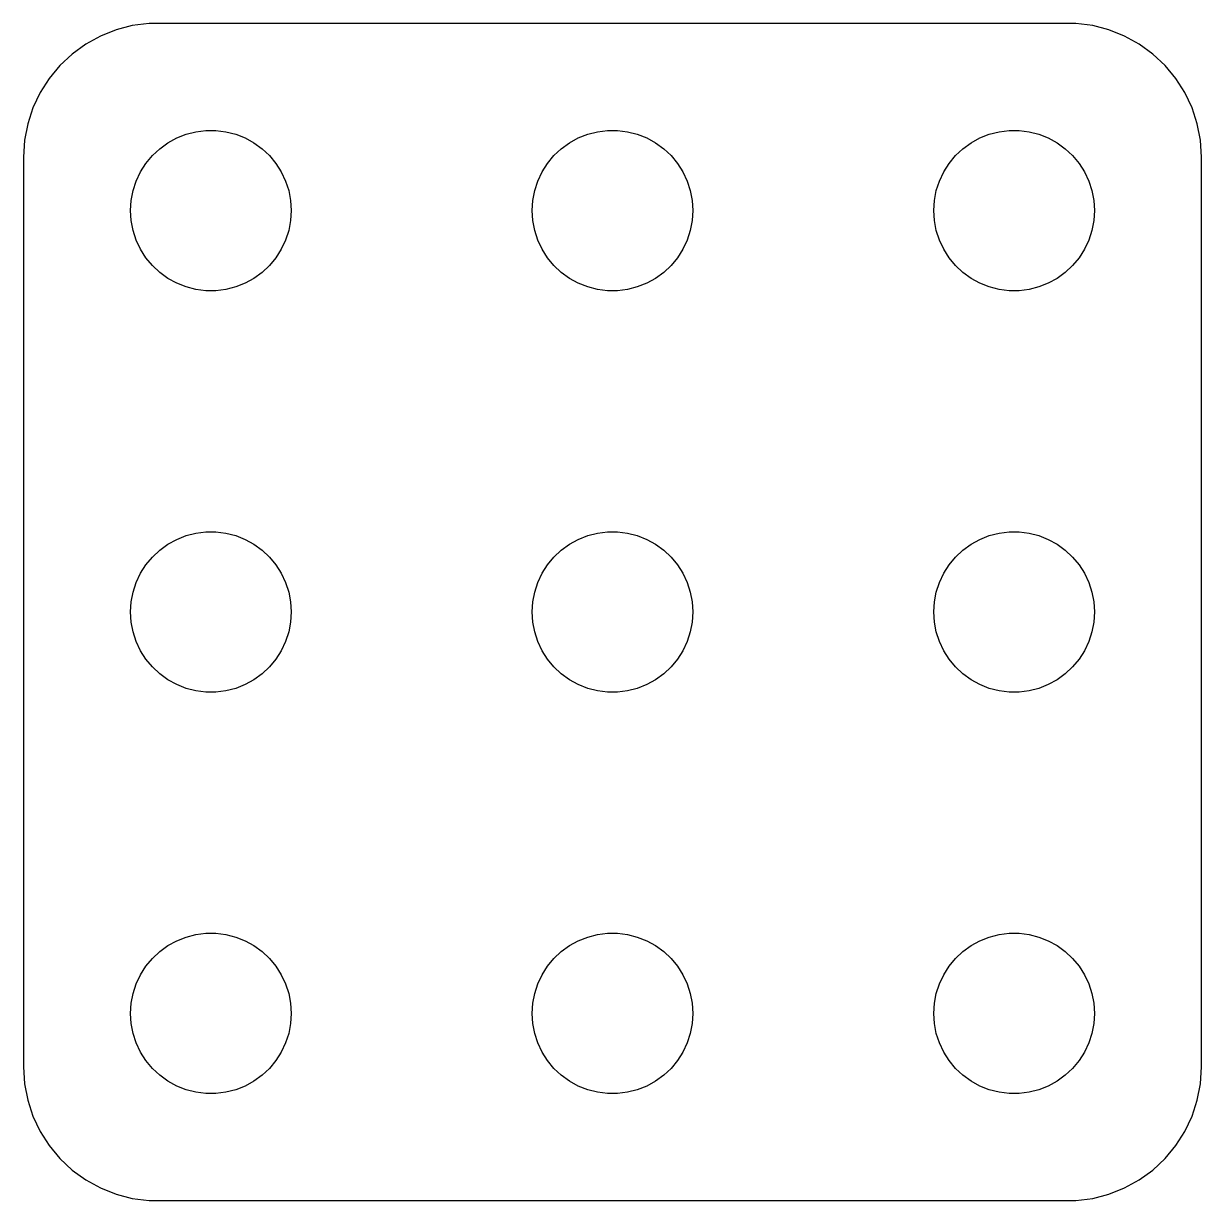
# Model space of a CAD drawing. Header units: metres. Extents: x -11 to 11, y 97 to 227.
# Drawn here: x -11 to 11, y 97 to 119 of the extents above; entities that cross this region are included whole.
import ezdxf

# ---------------------------------------------------------------- set-up
doc = ezdxf.new("R2010")
doc.units = ezdxf.units.M

msp = doc.modelspace()

# ---------------------------------------------------------------- linework, layer by layer
for p, q in [((-9.27254, 118.878), (-9.56444, 118.762)), ((-8.96844, 118.956), (-9.27254, 118.878)), ((-8.65697, 118.995), (-8.96844, 118.956)), ((8.65697, 118.995), (-8.65697, 118.995)), ((8.96844, 118.956), (8.65697, 118.995)), ((9.27254, 118.878), (8.96844, 118.956)), ((9.56444, 118.762), (9.27254, 118.878)), ((-9.83955, 118.611), (-10.0936, 118.426)), ((-9.56444, 118.762), (-9.83955, 118.611)), ((9.83955, 118.611), (9.56444, 118.762)), ((10.0936, 118.426), (9.83955, 118.611)), ((-10.0936, 118.426), (-10.3224, 118.211)), ((10.3224, 118.211), (10.0936, 118.426)), ((-10.3224, 118.211), (-10.5225, 117.969)), ((10.5225, 117.969), (10.3224, 118.211)), ((-10.5225, 117.969), (-10.6908, 117.704)), ((10.6908, 117.704), (10.5225, 117.969)), ((-10.6908, 117.704), (-10.8244, 117.42)), ((10.8244, 117.42), (10.6908, 117.704)), ((-10.8244, 117.42), (-10.9214, 117.122)), ((10.9214, 117.122), (10.8244, 117.42)), ((-10.9214, 117.122), (-10.9803, 116.813)), ((10.9803, 116.813), (10.9214, 117.122)), ((-8.30373, 116.766), (-8.13866, 116.857)), ((-8.13866, 116.857), (-7.96352, 116.927)), ((-7.96352, 116.927), (-7.78107, 116.973)), ((-7.78107, 116.973), (-7.59418, 116.997)), ((-7.59418, 116.997), (-7.40581, 116.997)), ((-7.40581, 116.997), (-7.21892, 116.973)), ((-7.21892, 116.973), (-7.03647, 116.927)), ((-7.03647, 116.927), (-6.86133, 116.857)), ((-6.86133, 116.857), (-6.69626, 116.766)), ((-0.803726, 116.766), (-0.638657, 116.857)), ((-0.638657, 116.857), (-0.463516, 116.927)), ((-0.463516, 116.927), (-0.281067, 116.973)), ((-0.281067, 116.973), (-0.094177, 116.997)), ((-0.094177, 116.997), (0.094177, 116.997)), ((0.094177, 116.997), (0.281067, 116.973)), ((0.281067, 116.973), (0.463516, 116.927)), ((0.463516, 116.927), (0.638657, 116.857)), ((0.638657, 116.857), (0.803726, 116.766)), ((6.69626, 116.766), (6.86133, 116.857)), ((6.86133, 116.857), (7.03647, 116.927)), ((7.03647, 116.927), (7.21892, 116.973)), ((7.21892, 116.973), (7.40581, 116.997)), ((7.40581, 116.997), (7.59418, 116.997)), ((7.59418, 116.997), (7.78107, 116.973)), ((7.78107, 116.973), (7.96352, 116.927)), ((7.96352, 116.927), (8.13866, 116.857)), ((8.13866, 116.857), (8.30373, 116.766)), ((-10.9803, 116.813), (-11, 116.5)), ((-8.59344, 116.527), (-8.45613, 116.656)), ((-8.45613, 116.656), (-8.30373, 116.766)), ((-6.69626, 116.766), (-6.54385, 116.656)), ((-6.54385, 116.656), (-6.40654, 116.527)), ((-1.09344, 116.527), (-0.956131, 116.656)), ((-0.956131, 116.656), (-0.803726, 116.766)), ((0.803726, 116.766), (0.956131, 116.656)), ((0.956131, 116.656), (1.09344, 116.527)), ((6.40654, 116.527), (6.54385, 116.656)), ((6.54385, 116.656), (6.69626, 116.766)), ((8.30373, 116.766), (8.45613, 116.656)), ((8.45613, 116.656), (8.59344, 116.527)), ((11, 116.5), (10.9803, 116.813)), ((-11, 116.5), (-11, 99.5)), ((-8.81445, 116.223), (-8.71352, 116.382)), ((-8.71352, 116.382), (-8.59344, 116.527)), ((-6.40654, 116.527), (-6.28647, 116.382)), ((-6.28647, 116.382), (-6.18553, 116.223)), ((-1.31445, 116.223), (-1.21352, 116.382)), ((-1.21352, 116.382), (-1.09344, 116.527)), ((1.09344, 116.527), (1.21352, 116.382)), ((1.21352, 116.382), (1.31445, 116.223)), ((6.18553, 116.223), (6.28647, 116.382)), ((6.28647, 116.382), (6.40654, 116.527)), ((8.59344, 116.527), (8.71352, 116.382)), ((8.71352, 116.382), (8.81445, 116.223)), ((11, 99.5), (11, 116.5)), ((-8.89465, 116.052), (-8.81445, 116.223)), ((-6.18553, 116.223), (-6.10533, 116.052)), ((-1.39465, 116.052), (-1.31445, 116.223)), ((1.31445, 116.223), (1.39465, 116.052)), ((6.10533, 116.052), (6.18553, 116.223)), ((8.81445, 116.223), (8.89465, 116.052)), ((-8.95287, 115.873), (-8.89465, 116.052)), ((-6.10533, 116.052), (-6.04712, 115.873)), ((-1.45287, 115.873), (-1.39465, 116.052)), ((1.39465, 116.052), (1.45287, 115.873)), ((6.04712, 115.873), (6.10533, 116.052)), ((8.89465, 116.052), (8.95287, 115.873)), ((-8.98816, 115.688), (-8.95287, 115.873)), ((-6.04712, 115.873), (-6.01183, 115.688)), ((-1.48816, 115.688), (-1.45287, 115.873)), ((1.45287, 115.873), (1.48816, 115.688)), ((6.01183, 115.688), (6.04712, 115.873)), ((8.95287, 115.873), (8.98816, 115.688)), ((-9, 115.5), (-8.98816, 115.688)), ((-8.98816, 115.312), (-9, 115.5)), ((-6.01183, 115.688), (-6, 115.5)), ((-6, 115.5), (-6.01183, 115.312)), ((-1.5, 115.5), (-1.48816, 115.688)), ((-1.48816, 115.312), (-1.5, 115.5)), ((1.48816, 115.688), (1.5, 115.5)), ((1.5, 115.5), (1.48816, 115.312)), ((6, 115.5), (6.01183, 115.688)), ((6.01183, 115.312), (6, 115.5)), ((8.98816, 115.688), (9, 115.5)), ((9, 115.5), (8.98816, 115.312)), ((-8.95287, 115.127), (-8.98816, 115.312)), ((-6.01183, 115.312), (-6.04712, 115.127)), ((-1.45287, 115.127), (-1.48816, 115.312)), ((1.48816, 115.312), (1.45287, 115.127)), ((6.04712, 115.127), (6.01183, 115.312)), ((8.98816, 115.312), (8.95287, 115.127)), ((-8.89465, 114.948), (-8.95287, 115.127)), ((-6.04712, 115.127), (-6.10533, 114.948)), ((-1.39465, 114.948), (-1.45287, 115.127)), ((1.45287, 115.127), (1.39465, 114.948)), ((6.10533, 114.948), (6.04712, 115.127)), ((8.95287, 115.127), (8.89465, 114.948)), ((-8.81445, 114.777), (-8.89465, 114.948)), ((-6.10533, 114.948), (-6.18553, 114.777)), ((-1.31445, 114.777), (-1.39465, 114.948)), ((1.39465, 114.948), (1.31445, 114.777)), ((6.18553, 114.777), (6.10533, 114.948)), ((8.89465, 114.948), (8.81445, 114.777)), ((-8.71352, 114.618), (-8.81445, 114.777)), ((-6.18553, 114.777), (-6.28647, 114.618)), ((-1.21352, 114.618), (-1.31445, 114.777)), ((1.31445, 114.777), (1.21352, 114.618)), ((6.28647, 114.618), (6.18553, 114.777)), ((8.81445, 114.777), (8.71352, 114.618)), ((-8.59344, 114.473), (-8.71352, 114.618)), ((-8.45613, 114.344), (-8.59344, 114.473)), ((-6.40654, 114.473), (-6.54385, 114.344)), ((-6.28647, 114.618), (-6.40654, 114.473)), ((-1.09344, 114.473), (-1.21352, 114.618)), ((-0.956131, 114.344), (-1.09344, 114.473)), ((1.09344, 114.473), (0.956131, 114.344)), ((1.21352, 114.618), (1.09344, 114.473)), ((6.40654, 114.473), (6.28647, 114.618)), ((6.54385, 114.344), (6.40654, 114.473)), ((8.59344, 114.473), (8.45613, 114.344)), ((8.71352, 114.618), (8.59344, 114.473)), ((-8.30373, 114.234), (-8.45613, 114.344)), ((-8.13866, 114.143), (-8.30373, 114.234)), ((-6.69626, 114.234), (-6.86133, 114.143)), ((-6.54385, 114.344), (-6.69626, 114.234)), ((-0.803726, 114.234), (-0.956131, 114.344)), ((-0.638657, 114.143), (-0.803726, 114.234)), ((0.803726, 114.234), (0.638657, 114.143)), ((0.956131, 114.344), (0.803726, 114.234)), ((6.69626, 114.234), (6.54385, 114.344)), ((6.86133, 114.143), (6.69626, 114.234)), ((8.30373, 114.234), (8.13866, 114.143)), ((8.45613, 114.344), (8.30373, 114.234)), ((-7.96352, 114.073), (-8.13866, 114.143)), ((-7.78107, 114.027), (-7.96352, 114.073)), ((-7.59418, 114.003), (-7.78107, 114.027)), ((-7.40581, 114.003), (-7.59418, 114.003)), ((-7.21892, 114.027), (-7.40581, 114.003)), ((-7.03647, 114.073), (-7.21892, 114.027)), ((-6.86133, 114.143), (-7.03647, 114.073)), ((-0.463516, 114.073), (-0.638657, 114.143)), ((-0.281067, 114.027), (-0.463516, 114.073)), ((-0.094177, 114.003), (-0.281067, 114.027)), ((0.094177, 114.003), (-0.094177, 114.003)), ((0.281067, 114.027), (0.094177, 114.003)), ((0.463516, 114.073), (0.281067, 114.027)), ((0.638657, 114.143), (0.463516, 114.073)), ((7.03647, 114.073), (6.86133, 114.143)), ((7.21892, 114.027), (7.03647, 114.073)), ((7.40581, 114.003), (7.21892, 114.027)), ((7.59418, 114.003), (7.40581, 114.003)), ((7.78107, 114.027), (7.59418, 114.003)), ((7.96352, 114.073), (7.78107, 114.027)), ((8.13866, 114.143), (7.96352, 114.073)), ((-8.30373, 109.266), (-8.13866, 109.357)), ((-8.13866, 109.357), (-7.96352, 109.427)), ((-7.96352, 109.427), (-7.78107, 109.473)), ((-7.78107, 109.473), (-7.59418, 109.497)), ((-7.59418, 109.497), (-7.40581, 109.497)), ((-7.40581, 109.497), (-7.21892, 109.473)), ((-7.21892, 109.473), (-7.03647, 109.427)), ((-7.03647, 109.427), (-6.86133, 109.357)), ((-6.86133, 109.357), (-6.69626, 109.266)), ((-0.803726, 109.266), (-0.638657, 109.357)), ((-0.638657, 109.357), (-0.463516, 109.427)), ((-0.463516, 109.427), (-0.281067, 109.473)), ((-0.281067, 109.473), (-0.094177, 109.497)), ((-0.094177, 109.497), (0.094177, 109.497)), ((0.094177, 109.497), (0.281067, 109.473)), ((0.281067, 109.473), (0.463516, 109.427)), ((0.463516, 109.427), (0.638657, 109.357)), ((0.638657, 109.357), (0.803726, 109.266)), ((6.69626, 109.266), (6.86133, 109.357)), ((6.86133, 109.357), (7.03647, 109.427)), ((7.03647, 109.427), (7.21892, 109.473)), ((7.21892, 109.473), (7.40581, 109.497)), ((7.40581, 109.497), (7.59418, 109.497)), ((7.59418, 109.497), (7.78107, 109.473)), ((7.78107, 109.473), (7.96352, 109.427)), ((7.96352, 109.427), (8.13866, 109.357)), ((8.13866, 109.357), (8.30373, 109.266)), ((-8.59344, 109.027), (-8.45613, 109.156)), ((-8.45613, 109.156), (-8.30373, 109.266)), ((-6.69626, 109.266), (-6.54385, 109.156)), ((-6.54385, 109.156), (-6.40654, 109.027)), ((-1.09344, 109.027), (-0.956131, 109.156)), ((-0.956131, 109.156), (-0.803726, 109.266)), ((0.803726, 109.266), (0.956131, 109.156)), ((0.956131, 109.156), (1.09344, 109.027)), ((6.40654, 109.027), (6.54385, 109.156)), ((6.54385, 109.156), (6.69626, 109.266)), ((8.30373, 109.266), (8.45613, 109.156)), ((8.45613, 109.156), (8.59344, 109.027)), ((-8.71352, 108.882), (-8.59344, 109.027)), ((-6.40654, 109.027), (-6.28647, 108.882)), ((-1.21352, 108.882), (-1.09344, 109.027)), ((1.09344, 109.027), (1.21352, 108.882)), ((6.28647, 108.882), (6.40654, 109.027)), ((8.59344, 109.027), (8.71352, 108.882)), ((-8.89465, 108.552), (-8.81445, 108.723)), ((-8.81445, 108.723), (-8.71352, 108.882)), ((-6.28647, 108.882), (-6.18553, 108.723)), ((-6.18553, 108.723), (-6.10533, 108.552)), ((-1.39465, 108.552), (-1.31445, 108.723)), ((-1.31445, 108.723), (-1.21352, 108.882)), ((1.21352, 108.882), (1.31445, 108.723)), ((1.31445, 108.723), (1.39465, 108.552)), ((6.10533, 108.552), (6.18553, 108.723)), ((6.18553, 108.723), (6.28647, 108.882)), ((8.71352, 108.882), (8.81445, 108.723)), ((8.81445, 108.723), (8.89465, 108.552)), ((-8.95287, 108.373), (-8.89465, 108.552)), ((-6.10533, 108.552), (-6.04712, 108.373)), ((-1.45287, 108.373), (-1.39465, 108.552)), ((1.39465, 108.552), (1.45287, 108.373)), ((6.04712, 108.373), (6.10533, 108.552)), ((8.89465, 108.552), (8.95287, 108.373)), ((-8.98816, 108.188), (-8.95287, 108.373)), ((-6.04712, 108.373), (-6.01183, 108.188)), ((-1.48816, 108.188), (-1.45287, 108.373)), ((1.45287, 108.373), (1.48816, 108.188)), ((6.01183, 108.188), (6.04712, 108.373)), ((8.95287, 108.373), (8.98816, 108.188)), ((-9, 108), (-8.98816, 108.188)), ((-6.01183, 108.188), (-6, 108)), ((-1.5, 108), (-1.48816, 108.188)), ((1.48816, 108.188), (1.5, 108)), ((6, 108), (6.01183, 108.188)), ((8.98816, 108.188), (9, 108)), ((-8.98816, 107.812), (-9, 108)), ((-8.95287, 107.627), (-8.98816, 107.812)), ((-6.01183, 107.812), (-6.04712, 107.627)), ((-6, 108), (-6.01183, 107.812)), ((-1.48816, 107.812), (-1.5, 108)), ((-1.45287, 107.627), (-1.48816, 107.812)), ((1.48816, 107.812), (1.45287, 107.627)), ((1.5, 108), (1.48816, 107.812)), ((6.01183, 107.812), (6, 108)), ((6.04712, 107.627), (6.01183, 107.812)), ((8.98816, 107.812), (8.95287, 107.627)), ((9, 108), (8.98816, 107.812)), ((-8.89465, 107.448), (-8.95287, 107.627)), ((-6.04712, 107.627), (-6.10533, 107.448)), ((-1.39465, 107.448), (-1.45287, 107.627)), ((1.45287, 107.627), (1.39465, 107.448)), ((6.10533, 107.448), (6.04712, 107.627)), ((8.95287, 107.627), (8.89465, 107.448)), ((-8.81445, 107.277), (-8.89465, 107.448)), ((-6.10533, 107.448), (-6.18553, 107.277)), ((-1.31445, 107.277), (-1.39465, 107.448)), ((1.39465, 107.448), (1.31445, 107.277)), ((6.18553, 107.277), (6.10533, 107.448)), ((8.89465, 107.448), (8.81445, 107.277)), ((-8.71352, 107.118), (-8.81445, 107.277)), ((-6.18553, 107.277), (-6.28647, 107.118)), ((-1.21352, 107.118), (-1.31445, 107.277)), ((1.31445, 107.277), (1.21352, 107.118)), ((6.28647, 107.118), (6.18553, 107.277)), ((8.81445, 107.277), (8.71352, 107.118)), ((-8.59344, 106.973), (-8.71352, 107.118)), ((-8.45613, 106.844), (-8.59344, 106.973)), ((-6.40654, 106.973), (-6.54385, 106.844)), ((-6.28647, 107.118), (-6.40654, 106.973)), ((-1.09344, 106.973), (-1.21352, 107.118)), ((-0.956131, 106.844), (-1.09344, 106.973)), ((1.09344, 106.973), (0.956131, 106.844)), ((1.21352, 107.118), (1.09344, 106.973)), ((6.40654, 106.973), (6.28647, 107.118)), ((6.54385, 106.844), (6.40654, 106.973)), ((8.59344, 106.973), (8.45613, 106.844)), ((8.71352, 107.118), (8.59344, 106.973)), ((-8.30373, 106.734), (-8.45613, 106.844)), ((-8.13866, 106.643), (-8.30373, 106.734)), ((-6.69626, 106.734), (-6.86133, 106.643)), ((-6.54385, 106.844), (-6.69626, 106.734)), ((-0.803726, 106.734), (-0.956131, 106.844)), ((-0.638657, 106.643), (-0.803726, 106.734)), ((0.803726, 106.734), (0.638657, 106.643)), ((0.956131, 106.844), (0.803726, 106.734)), ((6.69626, 106.734), (6.54385, 106.844)), ((6.86133, 106.643), (6.69626, 106.734)), ((8.30373, 106.734), (8.13866, 106.643)), ((8.45613, 106.844), (8.30373, 106.734)), ((-7.96352, 106.573), (-8.13866, 106.643)), ((-7.78107, 106.527), (-7.96352, 106.573)), ((-7.59418, 106.503), (-7.78107, 106.527)), ((-7.40581, 106.503), (-7.59418, 106.503)), ((-7.21892, 106.527), (-7.40581, 106.503)), ((-7.03647, 106.573), (-7.21892, 106.527)), ((-6.86133, 106.643), (-7.03647, 106.573)), ((-0.463516, 106.573), (-0.638657, 106.643)), ((-0.281067, 106.527), (-0.463516, 106.573)), ((-0.094177, 106.503), (-0.281067, 106.527)), ((0.094177, 106.503), (-0.094177, 106.503)), ((0.281067, 106.527), (0.094177, 106.503)), ((0.463516, 106.573), (0.281067, 106.527)), ((0.638657, 106.643), (0.463516, 106.573)), ((7.03647, 106.573), (6.86133, 106.643)), ((7.21892, 106.527), (7.03647, 106.573)), ((7.40581, 106.503), (7.21892, 106.527)), ((7.59418, 106.503), (7.40581, 106.503)), ((7.78107, 106.527), (7.59418, 106.503)), ((7.96352, 106.573), (7.78107, 106.527)), ((8.13866, 106.643), (7.96352, 106.573)), ((-8.13866, 101.857), (-7.96352, 101.927)), ((-7.96352, 101.927), (-7.78107, 101.973)), ((-7.78107, 101.973), (-7.59418, 101.997)), ((-7.59418, 101.997), (-7.40581, 101.997)), ((-7.40581, 101.997), (-7.21892, 101.973)), ((-7.21892, 101.973), (-7.03647, 101.927)), ((-7.03647, 101.927), (-6.86133, 101.857)), ((-0.638657, 101.857), (-0.463516, 101.927)), ((-0.463516, 101.927), (-0.281067, 101.973)), ((-0.281067, 101.973), (-0.094177, 101.997)), ((-0.094177, 101.997), (0.094177, 101.997)), ((0.094177, 101.997), (0.281067, 101.973)), ((0.281067, 101.973), (0.463516, 101.927)), ((0.463516, 101.927), (0.638657, 101.857)), ((6.86133, 101.857), (7.03647, 101.927)), ((7.03647, 101.927), (7.21892, 101.973)), ((7.21892, 101.973), (7.40581, 101.997)), ((7.40581, 101.997), (7.59418, 101.997)), ((7.59418, 101.997), (7.78107, 101.973)), ((7.78107, 101.973), (7.96352, 101.927)), ((7.96352, 101.927), (8.13866, 101.857)), ((-8.59344, 101.527), (-8.45613, 101.656)), ((-8.45613, 101.656), (-8.30373, 101.766)), ((-8.30373, 101.766), (-8.13866, 101.857)), ((-6.86133, 101.857), (-6.69626, 101.766)), ((-6.69626, 101.766), (-6.54385, 101.656)), ((-6.54385, 101.656), (-6.40654, 101.527)), ((-1.09344, 101.527), (-0.956131, 101.656)), ((-0.956131, 101.656), (-0.803726, 101.766)), ((-0.803726, 101.766), (-0.638657, 101.857)), ((0.638657, 101.857), (0.803726, 101.766)), ((0.803726, 101.766), (0.956131, 101.656)), ((0.956131, 101.656), (1.09344, 101.527)), ((6.40654, 101.527), (6.54385, 101.656)), ((6.54385, 101.656), (6.69626, 101.766)), ((6.69626, 101.766), (6.86133, 101.857)), ((8.13866, 101.857), (8.30373, 101.766)), ((8.30373, 101.766), (8.45613, 101.656)), ((8.45613, 101.656), (8.59344, 101.527)), ((-8.71352, 101.382), (-8.59344, 101.527)), ((-6.40654, 101.527), (-6.28647, 101.382)), ((-1.21352, 101.382), (-1.09344, 101.527)), ((1.09344, 101.527), (1.21352, 101.382)), ((6.28647, 101.382), (6.40654, 101.527)), ((8.59344, 101.527), (8.71352, 101.382)), ((-8.89465, 101.052), (-8.81445, 101.223)), ((-8.81445, 101.223), (-8.71352, 101.382)), ((-6.28647, 101.382), (-6.18553, 101.223)), ((-6.18553, 101.223), (-6.10533, 101.052)), ((-1.39465, 101.052), (-1.31445, 101.223)), ((-1.31445, 101.223), (-1.21352, 101.382)), ((1.21352, 101.382), (1.31445, 101.223)), ((1.31445, 101.223), (1.39465, 101.052)), ((6.10533, 101.052), (6.18553, 101.223)), ((6.18553, 101.223), (6.28647, 101.382)), ((8.71352, 101.382), (8.81445, 101.223)), ((8.81445, 101.223), (8.89465, 101.052)), ((-8.95287, 100.873), (-8.89465, 101.052)), ((-6.10533, 101.052), (-6.04712, 100.873)), ((-1.45287, 100.873), (-1.39465, 101.052)), ((1.39465, 101.052), (1.45287, 100.873)), ((6.04712, 100.873), (6.10533, 101.052)), ((8.89465, 101.052), (8.95287, 100.873)), ((-8.98816, 100.688), (-8.95287, 100.873)), ((-6.04712, 100.873), (-6.01183, 100.688)), ((-1.48816, 100.688), (-1.45287, 100.873)), ((1.45287, 100.873), (1.48816, 100.688)), ((6.01183, 100.688), (6.04712, 100.873)), ((8.95287, 100.873), (8.98816, 100.688)), ((-9, 100.5), (-8.98816, 100.688)), ((-6.01183, 100.688), (-6, 100.5)), ((-1.5, 100.5), (-1.48816, 100.688)), ((1.48816, 100.688), (1.5, 100.5)), ((6, 100.5), (6.01183, 100.688)), ((8.98816, 100.688), (9, 100.5)), ((-8.98816, 100.312), (-9, 100.5)), ((-6, 100.5), (-6.01183, 100.312)), ((-1.48816, 100.312), (-1.5, 100.5)), ((1.5, 100.5), (1.48816, 100.312)), ((6.01183, 100.312), (6, 100.5)), ((9, 100.5), (8.98816, 100.312)), ((-8.95287, 100.127), (-8.98816, 100.312)), ((-8.89465, 99.9478), (-8.95287, 100.127)), ((-6.04712, 100.127), (-6.10533, 99.9478)), ((-6.01183, 100.312), (-6.04712, 100.127)), ((-1.45287, 100.127), (-1.48816, 100.312)), ((-1.39465, 99.9478), (-1.45287, 100.127)), ((1.45287, 100.127), (1.39465, 99.9478)), ((1.48816, 100.312), (1.45287, 100.127)), ((6.04712, 100.127), (6.01183, 100.312)), ((6.10533, 99.9478), (6.04712, 100.127)), ((8.95287, 100.127), (8.89465, 99.9478)), ((8.98816, 100.312), (8.95287, 100.127)), ((-8.81445, 99.7774), (-8.89465, 99.9478)), ((-6.10533, 99.9478), (-6.18553, 99.7774)), ((-1.31445, 99.7774), (-1.39465, 99.9478)), ((1.39465, 99.9478), (1.31445, 99.7774)), ((6.18553, 99.7774), (6.10533, 99.9478)), ((8.89465, 99.9478), (8.81445, 99.7774)), ((-8.71352, 99.6183), (-8.81445, 99.7774)), ((-6.18553, 99.7774), (-6.28647, 99.6183)), ((-1.21352, 99.6183), (-1.31445, 99.7774)), ((1.31445, 99.7774), (1.21352, 99.6183)), ((6.28647, 99.6183), (6.18553, 99.7774)), ((8.81445, 99.7774), (8.71352, 99.6183)), ((-11, 99.5), (-10.9803, 99.1867)), ((-8.59344, 99.4732), (-8.71352, 99.6183)), ((-8.45613, 99.3442), (-8.59344, 99.4732)), ((-6.40654, 99.4732), (-6.54385, 99.3442)), ((-6.28647, 99.6183), (-6.40654, 99.4732)), ((-1.09344, 99.4732), (-1.21352, 99.6183)), ((-0.956131, 99.3442), (-1.09344, 99.4732)), ((1.09344, 99.4732), (0.956131, 99.3442)), ((1.21352, 99.6183), (1.09344, 99.4732)), ((6.40654, 99.4732), (6.28647, 99.6183)), ((6.54385, 99.3442), (6.40654, 99.4732)), ((8.59344, 99.4732), (8.45613, 99.3442)), ((8.71352, 99.6183), (8.59344, 99.4732)), ((10.9803, 99.1867), (11, 99.5)), ((-8.30373, 99.2335), (-8.45613, 99.3442)), ((-8.13866, 99.1428), (-8.30373, 99.2335)), ((-6.69626, 99.2335), (-6.86133, 99.1428)), ((-6.54385, 99.3442), (-6.69626, 99.2335)), ((-0.803726, 99.2335), (-0.956131, 99.3442)), ((-0.638657, 99.1428), (-0.803726, 99.2335)), ((0.803726, 99.2335), (0.638657, 99.1428)), ((0.956131, 99.3442), (0.803726, 99.2335)), ((6.69626, 99.2335), (6.54385, 99.3442)), ((6.86133, 99.1428), (6.69626, 99.2335)), ((8.30373, 99.2335), (8.13866, 99.1428)), ((8.45613, 99.3442), (8.30373, 99.2335)), ((-10.9803, 99.1867), (-10.9214, 98.8783)), ((-7.96352, 99.0734), (-8.13866, 99.1428)), ((-7.78107, 99.0266), (-7.96352, 99.0734)), ((-7.59418, 99.003), (-7.78107, 99.0266)), ((-7.40581, 99.003), (-7.59418, 99.003)), ((-7.21892, 99.0266), (-7.40581, 99.003)), ((-7.03647, 99.0734), (-7.21892, 99.0266)), ((-6.86133, 99.1428), (-7.03647, 99.0734)), ((-0.463516, 99.0734), (-0.638657, 99.1428)), ((-0.281067, 99.0266), (-0.463516, 99.0734)), ((-0.094177, 99.003), (-0.281067, 99.0266)), ((0.094177, 99.003), (-0.094177, 99.003)), ((0.281067, 99.0266), (0.094177, 99.003)), ((0.463516, 99.0734), (0.281067, 99.0266)), ((0.638657, 99.1428), (0.463516, 99.0734)), ((7.03647, 99.0734), (6.86133, 99.1428)), ((7.21892, 99.0266), (7.03647, 99.0734)), ((7.40581, 99.003), (7.21892, 99.0266)), ((7.59418, 99.003), (7.40581, 99.003)), ((7.78107, 99.0266), (7.59418, 99.003)), ((7.96352, 99.0734), (7.78107, 99.0266)), ((8.13866, 99.1428), (7.96352, 99.0734)), ((10.9214, 98.8783), (10.9803, 99.1867)), ((-10.9214, 98.8783), (-10.8244, 98.5797)), ((10.8244, 98.5797), (10.9214, 98.8783)), ((-10.8244, 98.5797), (-10.6908, 98.2956)), ((10.6908, 98.2956), (10.8244, 98.5797)), ((-10.6908, 98.2956), (-10.5225, 98.0305)), ((10.5225, 98.0305), (10.6908, 98.2956)), ((-10.5225, 98.0305), (-10.3224, 97.7886)), ((10.3224, 97.7886), (10.5225, 98.0305)), ((-10.3224, 97.7886), (-10.0936, 97.5737)), ((10.0936, 97.5737), (10.3224, 97.7886)), ((-10.0936, 97.5737), (-9.83955, 97.3892)), ((9.83955, 97.3892), (10.0936, 97.5737)), ((-9.83955, 97.3892), (-9.56444, 97.2379)), ((9.56444, 97.2379), (9.83955, 97.3892)), ((-9.56444, 97.2379), (-9.27254, 97.1224)), ((-9.27254, 97.1224), (-8.96844, 97.0443)), ((-8.96844, 97.0443), (-8.65697, 97.0049)), ((8.65697, 97.0049), (8.96844, 97.0443)), ((8.96844, 97.0443), (9.27254, 97.1224)), ((9.27254, 97.1224), (9.56444, 97.2379)), ((-8.65697, 97.0049), (8.65697, 97.0049))]:
    msp.add_line(p, q)

doc.saveas('drawing.dxf')
